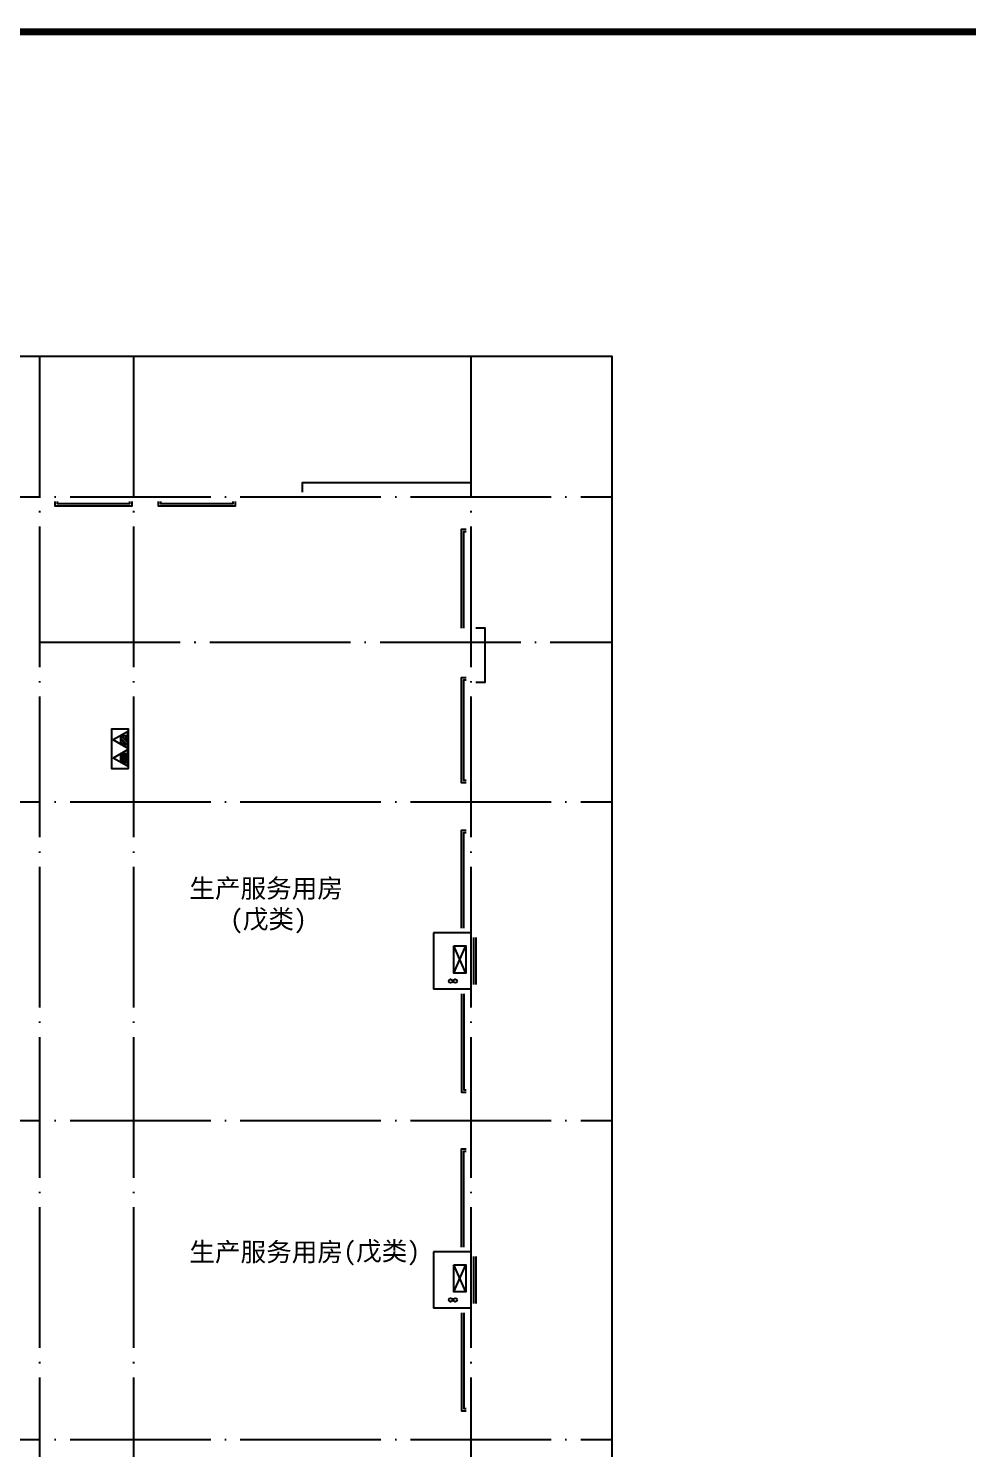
# Model space of a CAD drawing. Extents: x 5412679 to 5683609, y 301830 to 763830.
# Drawn here: x 5484074 to 5504102, y 522115 to 552405 of the extents above; entities that cross this region are included whole.
import ezdxf

# ---------------------------------------------------------------- set-up
doc = ezdxf.new("R2010")
doc.units = 0
doc.header["$LTSCALE"] = 1000
doc.header["$MEASUREMENT"] = 0
doc.linetypes.add('DOTE', pattern=[2.42, 2, -0.2, 0.02, -0.2])
doc.layers.get('Defpoints').update_dxf_attribs({"color": 56})
for name, color, linetype in [('DOTE', 252, 'DOTE'), ('PUB_TEXT', 7, 'Continuous'), ('PUB_TITLE', 4, 'Continuous'), ('WALL', 30, 'Continuous')]:
    doc.layers.add(name, color=color, linetype=linetype)
doc.styles.add('黑体', font='simhei.ttf', dxfattribs={"width": 0.6})

# ---------------------------------------------------------------- blocks, each defined once
blk = doc.blocks.new('A$C09E87549')
h = blk.add_hatch()
h.set_pattern_fill('ANSI32', color=6, scale=92.565, angle=180, style=0)
h.set_pattern_definition([(225, (650584.016, -313493.7), (24.5450022, -24.5450022), []), (225, (650567.653, -313493.7), (24.5450022, -24.5450022), [])])
h.paths.add_polyline_path([(93, 132), (213, 132), (213, 222), (93, 222)])
h = blk.add_hatch()
h.set_pattern_fill('ANSI32', color=6, scale=92.565, angle=180, style=0)
h.set_pattern_definition([(225, (650829.586, -313493.7), (24.5450022, -24.5450022), []), (225, (650813.222, -313493.7), (24.5450022, -24.5450022), [])])
h.paths.add_polyline_path([(458, 132), (458, 222), (338, 222), (338, 132)])
at = {"color": 6}
for p, q in [((42, 222), (263, 222)), ((42, 222), (153, 26)), ((93, 132), (93, 222)), ((263, 222), (153, 26)), ((213, 132), (213, 222)), ((288, 222), (509, 222)), ((288, 222), (398, 26)), ((338, 132), (338, 222)), ((509, 222), (398, 26)), ((458, 132), (458, 222)), ((213, 132), (93, 132)), ((458, 132), (338, 132))]:
    blk.add_line(p, q, dxfattribs=at)
at = {"color": 6, "ltscale": 0.5, "const_width": 12}
blk.add_lwpolyline([(540, 6), (6, 6), (6, 236), (540, 236), (540, 6)], dxfattribs=at)
at = {"color": 6}
blk.add_lwpolyline([(540, 236), (6, 236), (6, 6), (540, 6)], close=True, dxfattribs=at)

msp = doc.modelspace()

# ---------------------------------------------------------------- linework, layer by layer
at = {"linetype": 'ByBlock'}
for p, q in [((5493400, 532257), (5493146, 532836)), ((5493146, 532257), (5493400, 532836)), ((5493512, 533012), (5493512, 532012)), ((5493562, 533012), (5493562, 532012)), ((5493612, 533012), (5493612, 532012)), ((5493512, 526212), (5493512, 525212)), ((5493562, 526212), (5493562, 525212)), ((5493612, 526212), (5493612, 525212)), ((5493400, 525457), (5493146, 526036)), ((5493146, 525457), (5493400, 526036))]:
    msp.add_line(p, q, dxfattribs=at)
for points in [[(5484636, 542313), (5484636, 542219), (5486289, 542219), (5486289, 542313)], [(5484686, 542313), (5484686, 542269), (5486239, 542269), (5486239, 542313)], [(5486838, 542313), (5486838, 542219), (5488490, 542219), (5488490, 542313)], [(5486888, 542313), (5486888, 542269), (5488440, 542269), (5488440, 542313)], [(5493306, 539612), (5493306, 541724), (5493412, 541724)], [(5493356, 539612), (5493356, 541674), (5493412, 541674)], [(5493412, 536316), (5493306, 536316), (5493306, 538560), (5493412, 538560)], [(5493412, 536366), (5493356, 536366), (5493356, 538510), (5493412, 538510)], [(5493306, 533212), (5493306, 535307), (5493412, 535307)], [(5493356, 533212), (5493356, 535257), (5493412, 535257)], [(5493306, 531812), (5493306, 529718), (5493412, 529718)], [(5493356, 531812), (5493356, 529768), (5493412, 529768)], [(5493306, 526412), (5493306, 528507), (5493412, 528507)], [(5493356, 526412), (5493356, 528457), (5493412, 528457)], [(5493306, 525012), (5493306, 522918), (5493412, 522918)], [(5493356, 525012), (5493356, 522968), (5493412, 522968)]]:
    msp.add_lwpolyline(points, dxfattribs=at)
for points in [[(5493146, 532836), (5493400, 532836), (5493400, 532257), (5493146, 532257)], [(5493146, 526036), (5493400, 526036), (5493400, 525457), (5493146, 525457)]]:
    msp.add_lwpolyline(points, close=True, dxfattribs=at)
for centre in [(5493077, 532086), (5493178, 532086), (5493077, 525286), (5493178, 525286)]:
    msp.add_circle(centre, 38.5, dxfattribs=at)
at = {"layer": 'Defpoints', "ltscale": 2}
msp.add_lwpolyline([(5430512, 545412), (5496512, 545412), (5496512, 499212), (5430512, 499212)], close=True, dxfattribs=at)
at = {"layer": 'DOTE', "ltscale": 1.5}
for p, q in [((5484312, 545412), (5484312, 499212)), ((5486312, 545412), (5486312, 499212)), ((5493512, 545412), (5493512, 499212)), ((5430512, 542412), (5496512, 542412)), ((5484312, 539312), (5496512, 539312)), ((5430512, 535912), (5496512, 535912)), ((5492712, 533112), (5492712, 531912)), ((5493512, 533112), (5492712, 533112)), ((5493512, 531912), (5492712, 531912)), ((5430512, 529112), (5496512, 529112)), ((5492712, 526312), (5492712, 525112)), ((5493512, 526312), (5492712, 526312)), ((5493512, 525112), (5492712, 525112)), ((5430512, 522312), (5496512, 522312))]:
    msp.add_line(p, q, dxfattribs=at)
at = {"layer": 'PUB_TITLE', "linetype": 'ByBlock', "const_width": 150}
msp.add_lwpolyline([(5416429, 492330), (5522629, 492330), (5522629, 552330), (5416429, 552330)], close=True, dxfattribs=at)
at = {"layer": 'WALL', "linetype": 'ByBlock'}
for points in [[(5493512, 542712), (5489911, 542712), (5489911, 542512)], [(5493612, 538462), (5493812, 538462), (5493812, 539612), (5493612, 539612)]]:
    msp.add_lwpolyline(points, dxfattribs=at)

# ---------------------------------------------------------------- block references
at = {"ltscale": 0.5, "xscale": 1.579500000196276, "yscale": 1.579500000196276, "zscale": 1.579500000196276, "rotation": 270}
msp.add_blockref('A$C09E87549', (5485838, 537471), dxfattribs=at)

# ---------------------------------------------------------------- texts
at = {"layer": 'PUB_TEXT', "style": '黑体'}
for s, p in [('生产服务用房', (5487507, 533864)), ('(戊类)', (5488375, 533208)), ('生产服务用房', (5487507, 526109)), ('(戊类)', (5490790, 526127))]:
    msp.add_text(s, height=400, dxfattribs=at).set_placement(p)

doc.saveas('drawing.dxf')
